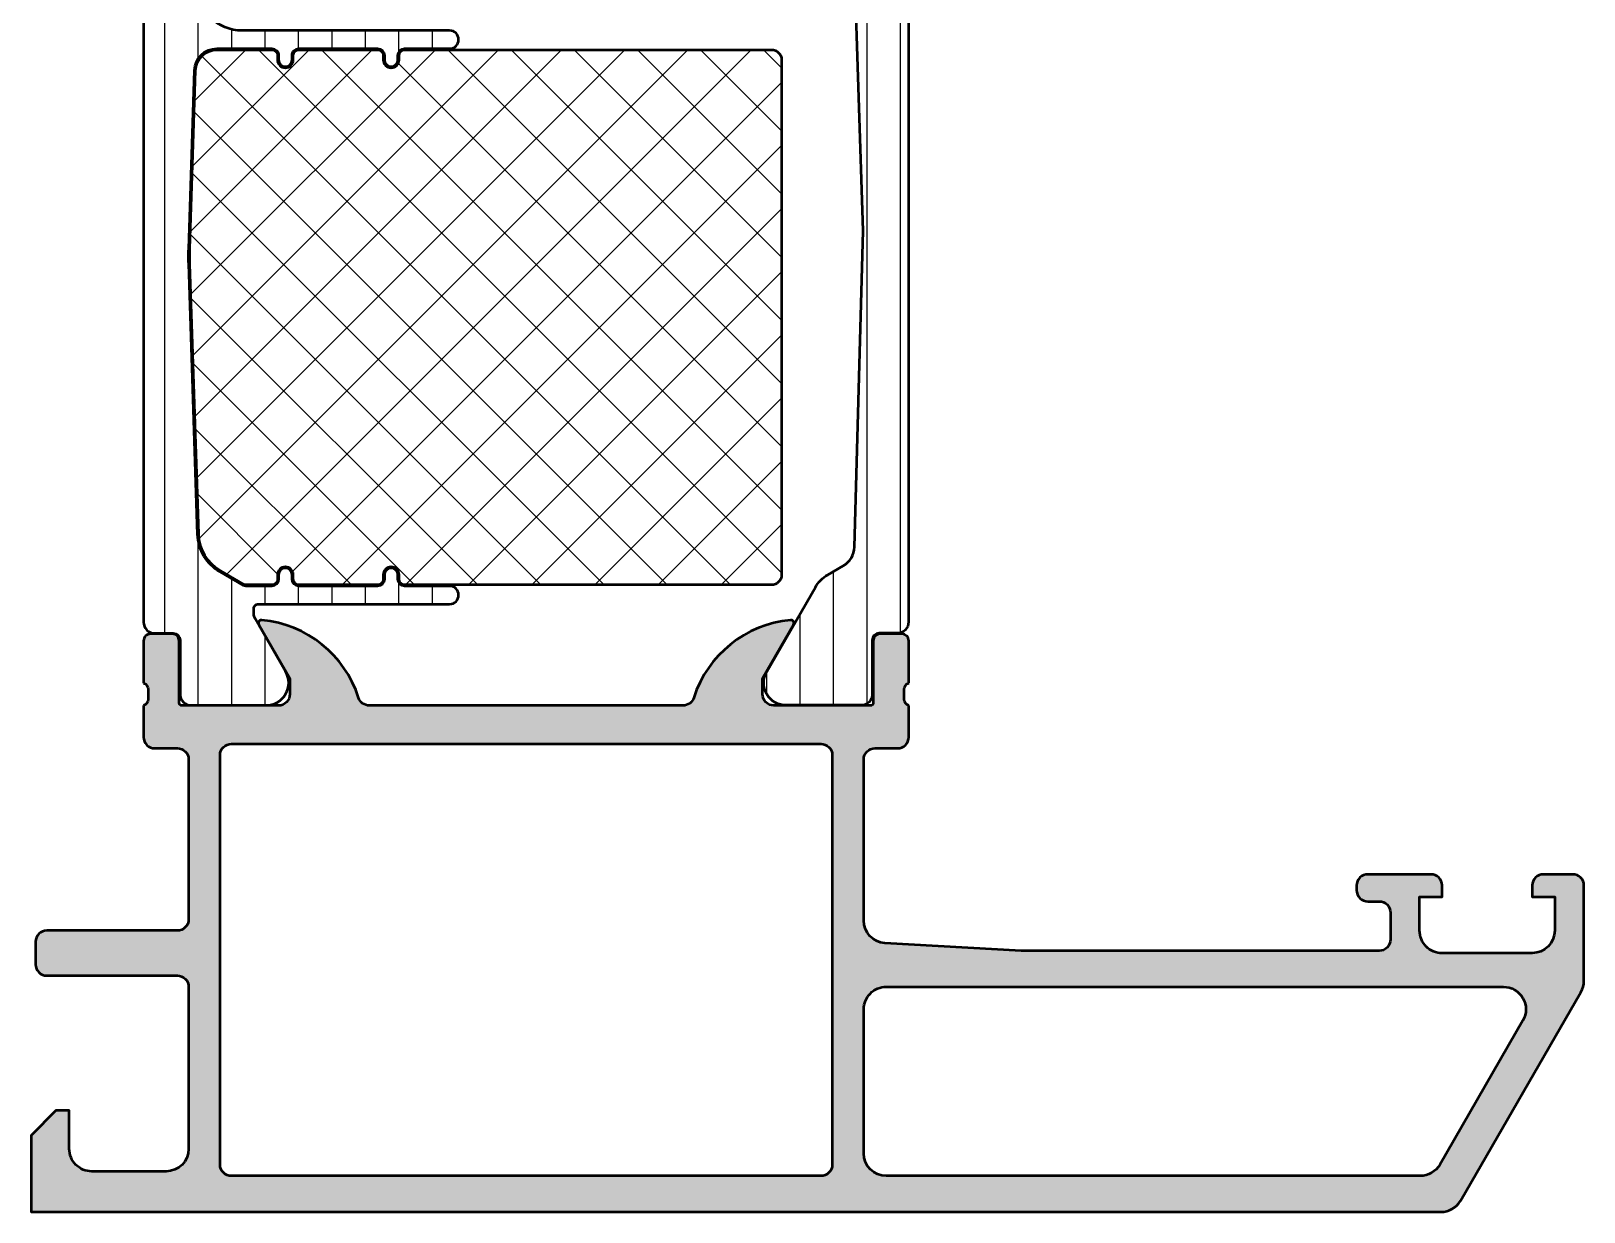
# Model space of a CAD drawing. Extents: x 0 to 69, y 0 to 85.
# Drawn here: x 0 to 69, y 0 to 52.5 of the extents above; entities that cross this region are included whole.
import ezdxf

# ---------------------------------------------------------------- set-up
doc = ezdxf.new("R2010")
doc.units = 0
for name, color, linetype, lineweight in [('0S-Alu contour', 7, 'Continuous', 50), ('0S-Alu hatch', 252, 'Continuous', 25), ('0S-Plastic contour', 254, 'Continuous', 50), ('0S-Plastic hatch', 253, 'Continuous', 25), ('0S-PT contour', 91, 'Continuous', 50), ('0S-PT hatch', 103, 'Continuous', 25)]:
    doc.layers.add(name, color=color, linetype=linetype, lineweight=lineweight)
pattern_1 = [(90, (0, 0), (-1.4859, 0), [])]

# ---------------------------------------------------------------- blocks, each defined once
blk = doc.blocks.new('284163__F0127021_EF2B_4095_845A_8670857A1B59___9968246D_8E7E_4CDA_9876_4499AE1CEB88_')
at = {"layer": '0S-Plastic hatch'}
h = blk.add_hatch(dxfattribs=at)
h.set_pattern_fill('ANSI31', color=256, scale=0.4680000000000001, angle=45, style=0)
h.set_pattern_definition(pattern_1)
edge = h.paths.add_edge_path()
edge.add_line((4.999999865729204, 58.79000252316285), (4.999999865729233, 26.20999652316279))
edge.add_arc((5.499999865729233, 26.20999652316279), 0.5, 180, 270.000000000008)
edge.add_line((5.499999865729302, 25.7099965231628), (6.320332538986775, 25.70999652316291))
edge.add_ellipse((6.320332538986773, 25.40999652316284), major_axis=(-0.3000000000000718, 0), ratio=1, start_angle=180, end_angle=269.99999999999955, ccw=False)
edge.add_line((6.620332538986843, 25.4099965231629), (6.619997909680677, 23.00999814022659))
edge.add_arc((7.119993887119363, 23.0099955006016), 0.4999959774456543, 179.9996975182267, 270.0003024811965)
edge.add_line((7.119996526744529, 22.50999952316291), (10.43515921356069, 22.50999952316291))
edge.add_arc((10.44703665664057, 23.50992898384783), 0.9999999999998763, 269.3194566383534, 389.9999965993499)
edge.add_line((11.31306209010117, 24.00992893244696), (9.96698714899888, 26.34139944080403))
edge.add_ellipse((10.39999986572923, 26.59139941510356), major_axis=(-0.4999999999999647, 0), ratio=1, start_angle=0, end_angle=29.999996599342182, ccw=False)
edge.add_line((9.899999865729272, 26.59139941510356), (9.899999865729239, 26.81001225224292))
edge.add_ellipse((10.09999986572921, 26.81001225224294), major_axis=(-0.1999999999999709, 0), ratio=1, start_angle=269.9999999999949, end_angle=360, ccw=False)
edge.add_line((10.09999986572923, 27.01001225224291), (18.59999986572925, 27.01001225224285))
edge.add_arc((18.59999986572927, 27.41001225224284), 0.3999999999999915, 269.999999999998, 449.9999999999979)
edge.add_line((18.59999986572928, 27.81001225224283), (16.59999986572934, 27.81001225224287))
edge.add_ellipse((16.59999986572936, 28.11001225224292), major_axis=(-0.3000000000000575, 0), ratio=1, start_angle=0, end_angle=89.99999999999733, ccw=False)
edge.add_line((16.2999998657293, 28.11001225224292), (16.29999986572921, 28.31001225224295))
edge.add_arc((15.99999986572925, 28.31001225224295), 0.2999999999999687, 0, 180)
edge.add_line((15.69999986572928, 28.31001225224295), (15.69999986572936, 28.11001225224305))
edge.add_ellipse((15.3999998657292, 28.11001225224297), major_axis=(-0.3000000000001641, 0), ratio=1, start_angle=90.00000000001262, end_angle=180, ccw=False)
edge.add_line((15.39999986572927, 27.81001225224281), (11.89999986572926, 27.81001225224289))
edge.add_ellipse((11.89999986572928, 28.11001225224292), major_axis=(-0.300000000000022, 0), ratio=1, start_angle=0, end_angle=89.99999999999773, ccw=False)
edge.add_line((11.59999986572925, 28.11001225224292), (11.59999986572914, 28.31001225224295))
edge.add_arc((11.29999986572916, 28.31001225224295), 0.2999999999999829, 0, 180)
edge.add_line((10.99999986572917, 28.31001225224295), (10.99999986572926, 28.11001225224299))
edge.add_ellipse((10.69999986572923, 28.11001225224294), major_axis=(-0.3000000000000256, 0), ratio=1, start_angle=90.00000000000807, end_angle=180, ccw=False)
edge.add_line((10.69999986572928, 27.81001225224292), (9.53589825052883, 27.81001225224295))
edge.add_ellipse((9.53589825052883, 28.01001225187438), major_axis=(-0.1999999996314337, 0), ratio=1, start_angle=59.999999999992326, end_angle=89.99999999999949, ccw=False)
edge.add_line((9.435898250713091, 27.8368071714367), (8.399095767422365, 28.43540523526808))
edge.add_ellipse((9.399095601993386, 30.16745612942993), major_axis=(-1.999999992277225, 0), ratio=1, start_angle=1.7229977105125158, end_angle=60.000005344612816, ccw=False)
edge.add_line((7.399999865729266, 30.10732122808704), (7.005380435765298, 42.13201461477187))
edge.add_ellipse((16.99999986570476, 42.46001225224361), major_axis=(-9.999999999975527, 0), ratio=1, start_angle=-1.8796251589934059, end_angle=1.8796251589981807, ccw=False)
edge.add_line((7.005380435765269, 42.78800988971453), (7.263154787083334, 50.7228120159902))
edge.add_ellipse((8.262616730079731, 50.69001225224301), major_axis=(-1.000000000000001, 0), ratio=1, start_angle=269.9999999999992, end_angle=358.12037484100546, ccw=False)
edge.add_line((8.262616730079746, 51.69001225224301), (10.69999986572928, 51.69001225224292))
edge.add_ellipse((10.69999986572929, 51.39001225224294), major_axis=(-0.2999999999999758, 0), ratio=1, start_angle=180, end_angle=270.000000000001, ccw=False)
edge.add_line((10.99999986572926, 51.39001225224298), (10.99999986572923, 51.19001225224295))
edge.add_arc((11.29999986572921, 51.19001225224293), 0.2999999999999829, 180, 360)
edge.add_line((11.5999998657292, 51.19001225224291), (11.5999998657292, 51.39001225224292))
edge.add_ellipse((11.89999986572914, 51.39001225224293), major_axis=(-0.2999999999999474, 0), ratio=1, start_angle=269.99999999999864, end_angle=360, ccw=False)
edge.add_line((11.89999986572915, 51.69001225224288), (15.39999986572941, 51.69001225224294))
edge.add_ellipse((15.39999986572941, 51.39001225224301), major_axis=(-0.299999999999919, 0), ratio=1, start_angle=180, end_angle=269.99999999999966, ccw=False)
edge.add_line((15.69999986572933, 51.39001225224303), (15.69999986572925, 51.19001225224291))
edge.add_arc((15.99999986572925, 51.19001225224292), 0.2999999999999989, 180, 360)
edge.add_line((16.29999986572925, 51.19001225224295), (16.2999998657293, 51.39001225224293))
edge.add_ellipse((16.59999986572927, 51.39001225224296), major_axis=(-0.2999999999999723, 0), ratio=1, start_angle=270.00000000000273, end_angle=360, ccw=False)
edge.add_line((16.59999986572926, 51.69001225224294), (18.59999986572926, 51.69001225224292))
edge.add_arc((18.59999986572926, 52.09001225224291), 0.3999999999999915, 270, 450)
edge.add_line((18.59999986572926, 52.4900122522429), (9.387861278028918, 52.49001225224285))
edge.add_ellipse((9.387861278028886, 54.49001225224287), major_axis=(-2.000000000000021, 0), ratio=1, start_angle=-1.8796251589948838, end_angle=90.00000000000091, ccw=False)
edge.add_line((7.388937392036075, 54.55561177973726), (7.39999986572921, 54.89270327639855))
edge.add_ellipse((9.399095609712665, 54.83256837482354), major_axis=(-2.000000000000051, 0), ratio=1, start_angle=299.99999465538883, end_angle=358.2770022894899, ccw=False)
edge.add_line((8.399095771280184, 56.56461927567352), (9.399999784945475, 57.14249134873941))
edge.add_arc((8.899999865729173, 58.00851679916437), 1.000000000000034, 299.9999946553925, 360)
edge.add_line((9.899999865729209, 58.0085167991644), (9.89999986572927, 58.40859963122224))
edge.add_ellipse((10.39999986572925, 58.40859963122217), major_axis=(-0.4999999999999823, 0), ratio=1, start_angle=330.0000034006561, end_angle=360, ccw=False)
edge.add_line((9.966987148998887, 58.65859960552171), (11.31306209010128, 60.9900701138788))
edge.add_arc((10.44703665664067, 61.49007006247796), 0.9999999999999021, 330.0000034006489, 450.6805433616456)
edge.add_line((10.43515921356081, 62.48999952316291), (7.119996526744409, 62.48999952316291))
edge.add_arc((7.119993887119246, 61.99000354572411), 0.499995977445768, 89.99969751880383, 180.0003024817733)
edge.add_line((6.619997909680446, 61.99000090609911), (6.62033253898673, 59.59000252316286))
edge.add_ellipse((6.320332538986723, 59.59000252316286), major_axis=(-0.3000000000000069, 0), ratio=1, start_angle=90.00000000001091, end_angle=180, ccw=False)
edge.add_line((6.32033253898678, 59.29000252316285), (5.4999998657292, 59.29000252316285))
edge.add_arc((5.499999865729202, 58.79000252316285), 0.5, 90.0000000000003, 180)
at = {"layer": '0S-Plastic contour', "color": 7}
for points in [[(10.43515921356081, 62.48999952316291), (7.119996526744409, 62.48999952316291)], [(6.619997909680446, 61.99000090609911), (6.62033253898673, 59.59000252316286)], [(9.966987148998887, 58.65859960552171), (11.31306209010128, 60.9900701138788)], [(4.999999865729204, 58.79000252316285), (4.999999865729233, 26.20999652316279)], [(6.32033253898678, 59.29000252316285), (5.4999998657292, 59.29000252316285)], [(9.899999865729209, 58.0085167991644), (9.89999986572927, 58.40859963122224)], [(8.399095771280184, 56.56461927567352), (9.399999784945475, 57.14249134873941)], [(7.388937392036075, 54.55561177973726), (7.39999986572921, 54.89270327639855)], [(18.59999986572926, 52.4900122522429), (9.387861278028918, 52.49001225224285)], [(8.262616730079746, 51.69001225224301), (10.69999986572928, 51.69001225224292)], [(10.99999986572926, 51.39001225224298), (10.99999986572923, 51.19001225224295)], [(11.5999998657292, 51.19001225224291), (11.5999998657292, 51.39001225224292)], [(11.89999986572915, 51.69001225224288), (15.39999986572941, 51.69001225224294)], [(15.69999986572933, 51.39001225224303), (15.69999986572925, 51.19001225224291)], [(16.29999986572925, 51.19001225224295), (16.2999998657293, 51.39001225224293)], [(16.59999986572926, 51.69001225224294), (18.59999986572926, 51.69001225224292)], [(7.005380435765269, 42.78800988971453), (7.263154787083334, 50.7228120159902)], [(7.399999865729266, 30.10732122808704), (7.005380435765298, 42.13201461477187)], [(9.435898250713091, 27.8368071714367), (8.399095767422365, 28.43540523526808)], [(10.99999986572917, 28.31001225224295), (10.99999986572926, 28.11001225224299)], [(11.59999986572925, 28.11001225224292), (11.59999986572914, 28.31001225224295)], [(15.69999986572928, 28.31001225224295), (15.69999986572936, 28.11001225224305)], [(16.2999998657293, 28.11001225224292), (16.29999986572921, 28.31001225224295)], [(10.69999986572928, 27.81001225224292), (9.53589825052883, 27.81001225224295)], [(15.39999986572927, 27.81001225224281), (11.89999986572926, 27.81001225224289)], [(18.59999986572928, 27.81001225224283), (16.59999986572934, 27.81001225224287)], [(10.09999986572923, 27.01001225224291), (18.59999986572925, 27.01001225224285)], [(9.899999865729272, 26.59139941510356), (9.899999865729239, 26.81001225224292)], [(11.31306209010117, 24.00992893244696), (9.96698714899888, 26.34139944080403)], [(5.499999865729302, 25.7099965231628), (6.320332538986775, 25.70999652316291)], [(6.620332538986843, 25.4099965231629), (6.619997909680677, 23.00999814022659)], [(7.119996526744529, 22.50999952316291), (10.43515921356069, 22.50999952316291)]]:
    blk.add_lwpolyline(points, dxfattribs=at)
for centre, radius, start, end in [((7.119993887119246, 61.99000354572411), 0.499995977445768, 89.99969751880383, 180.0003024817733), ((10.44703665664067, 61.49007006247796), 0.9999999999999021, 330.0000034006489, 90.6805433616456), ((5.499999865729202, 58.79000252316285), 0.5, 90.0000000000003, 180), ((8.899999865729173, 58.00851679916437), 1.000000000000034, 299.9999946553925, 0), ((18.59999986572926, 52.09001225224291), 0.3999999999999915, 270, 90), ((11.29999986572921, 51.19001225224293), 0.2999999999999829, 180, 0), ((15.99999986572925, 51.19001225224292), 0.2999999999999989, 180, 0), ((11.29999986572916, 28.31001225224295), 0.2999999999999829, 0, 180), ((15.99999986572925, 28.31001225224295), 0.2999999999999687, 0, 180), ((18.59999986572927, 27.41001225224284), 0.3999999999999915, 269.999999999998, 89.99999999999797), ((5.499999865729233, 26.20999652316279), 0.5, 180, 270.000000000008), ((10.44703665664057, 23.50992898384783), 0.9999999999998763, 269.3194566383534, 29.99999659934991), ((7.119993887119363, 23.0099955006016), 0.4999959774456543, 179.9996975182267, 270.0003024811965)]:
    blk.add_arc(centre, radius, start, end, dxfattribs=at)
at = {"layer": '0S-Plastic contour', "color": 7, "extrusion": (0, 0, -1)}
for centre, radius, start, end in [((-6.320332538986723, 59.59000252316286), 0.3000000000000069, 180, 269.9999999999891), ((-10.39999986572925, 58.40859963122217), 0.4999999999999823, 0, 29.99999659934387), ((-9.399095609712665, 54.83256837482354), 2.000000000000051, 1.722997710510139, 60.00000534461115), ((-9.387861278028886, 54.49001225224287), 2.000000000000021, 269.9999999999991, 1.879625158994947), ((-8.262616730079731, 50.69001225224301), 1.000000000000001, 1.879625158994559, 90.00000000000081), ((-10.69999986572929, 51.39001225224294), 0.2999999999999758, 89.99999999999898, 180), ((-11.89999986572914, 51.39001225224293), 0.2999999999999474, 0, 90.00000000000136), ((-15.39999986572941, 51.39001225224301), 0.299999999999919, 90.00000000000033, 180), ((-16.59999986572927, 51.39001225224296), 0.2999999999999723, 0, 89.99999999999729), ((-16.99999986570476, 42.46001225224361), 9.999999999975527, 358.1203748410018, 1.879625158993395), ((-9.399095601993386, 30.16745612942993), 1.999999992277225, 299.9999946553872, 358.2770022894875), ((-9.53589825052883, 28.01001225187438), 0.1999999996314337, 270.0000000000005, 300.0000000000077), ((-10.69999986572923, 28.11001225224294), 0.3000000000000256, 180, 269.9999999999919), ((-11.89999986572928, 28.11001225224292), 0.300000000000022, 270.0000000000023, 0), ((-15.3999998657292, 28.11001225224297), 0.3000000000001641, 180, 269.9999999999874), ((-16.59999986572936, 28.11001225224292), 0.3000000000000575, 270.0000000000027, 0), ((-10.09999986572921, 26.81001225224294), 0.1999999999999709, 0, 90.00000000000509), ((-10.39999986572923, 26.59139941510356), 0.4999999999999647, 330.0000034006578, 0), ((-6.320332538986773, 25.40999652316284), 0.3000000000000718, 90.00000000000048, 180)]:
    blk.add_arc(centre, radius, start, end, dxfattribs=at)
blk = doc.blocks.new('284163__A2E0AC83_CE39_4B35_BEDA_80C797DD749A___E6079332_5B44_42F8_BAF4_52FFD1F32479_')
at = {"layer": '0S-Plastic hatch'}
h = blk.add_hatch(dxfattribs=at)
h.set_pattern_fill('ANSI31', color=256, scale=0.4680000000000001, angle=45, style=0)
h.set_pattern_definition(pattern_1)
edge = h.paths.add_edge_path()
edge.add_line((38.99000120471411, 58.7899998442533), (38.98999852674425, 26.20999652410211))
edge.add_ellipse((38.49000120471393, 26.20999384519286), major_axis=(-0.4999973220374942, 0), ratio=1, start_angle=89.99969301797529, end_angle=180.000306982385, ccw=False)
edge.add_line((38.48999852580474, 25.70999652316254), (37.67966719247161, 25.70999652316266))
edge.add_arc((37.67966719247161, 25.40999652316259), 0.3000000000000682, 90, 180)
edge.add_line((37.37966719247154, 25.40999652316259), (37.38000182177771, 23.00999814022635))
edge.add_ellipse((36.88000584433901, 23.00999550060138), major_axis=(-0.4999959774456685, 0), ratio=1, start_angle=89.99969751880508, end_angle=180.0003024817733, ccw=False)
edge.add_line((36.88000320471386, 22.50999952316268), (33.56484051789769, 22.50999952316266))
edge.add_ellipse((33.55296307481783, 23.50992898384758), major_axis=(-0.9999999999998728, 0), ratio=1, start_angle=-29.999996599349686, end_angle=90.68054336164568, ccw=False)
edge.add_line((32.68693764135723, 24.00992893244671), (34.85390116987824, 27.76322037645423))
edge.add_ellipse((36.15293932006789, 27.01322045355585), major_axis=(-1.499999999998574, 0), ratio=1, start_angle=299.9950461054335, end_angle=330.0000034006368, ccw=False)
edge.add_line((35.40305164000702, 28.31232340070386), (36.09105272562741, 28.70946170225892))
edge.add_arc((35.59112760558603, 29.57553033369145), 0.9999999999998941, 299.995046105458, 358.0947021428511)
edge.add_line((36.5905747515599, 29.54228274123006), (36.97201675813736, 43.59999952222252))
edge.add_line((36.97201675813736, 43.59999952222252), (36.5905747515599, 55.45771630509505))
edge.add_arc((35.59112760558573, 55.42446871263348), 1.000000000000219, 1.905297857157948, 60.00495389455553)
edge.add_line((36.09105272562707, 56.29053734406641), (35.40305164000702, 56.68767564562141))
edge.add_ellipse((36.15293932006885, 57.98677859277027), major_axis=(-1.499999999999789, 0), ratio=1, start_angle=29.99999659935372, end_angle=60.00495389455108, ccw=False)
edge.add_line((34.85390116987802, 57.2367786698715), (32.6869376413571, 60.99007011387856))
edge.add_ellipse((33.55296307481771, 61.49007006247773), major_axis=(-0.9999999999998948, 0), ratio=1, start_angle=-90.68054336164658, end_angle=29.999996599351903, ccw=False)
edge.add_line((33.56484051789758, 62.48999952316267), (36.88000320471398, 62.48999952316267))
edge.add_ellipse((36.88000584433915, 61.99000354572388), major_axis=(-0.4999959774457538, 0), ratio=1, start_angle=179.9996975194317, end_angle=270.0003024811981, ccw=False)
edge.add_line((37.38000182177794, 61.99000090610418), (37.37966719247166, 59.59000252316262))
edge.add_arc((37.67966719247166, 59.59000252316261), 0.2999999999999971, 180, 269.9999999999919)
edge.add_line((37.67966719247161, 59.29000252316261), (38.48999852580485, 59.29000252316261))
edge.add_ellipse((38.49000120472844, 58.79000252317695), major_axis=(-0.499999999992845, 0), ratio=1, start_angle=179.9996930188024, end_angle=270.0003069820302, ccw=False)
at = {"layer": '0S-Plastic contour', "color": 7}
for points in [[(33.56484051789758, 62.48999952316267), (36.88000320471398, 62.48999952316267)], [(37.38000182177794, 61.99000090610418), (37.37966719247166, 59.59000252316262)], [(34.85390116987802, 57.2367786698715), (32.6869376413571, 60.99007011387856)], [(37.67966719247161, 59.29000252316261), (38.48999852580485, 59.29000252316261)], [(38.99000120471411, 58.7899998442533), (38.98999852674425, 26.20999652410211)], [(36.09105272562707, 56.29053734406641), (35.40305164000702, 56.68767564562141)], [(36.5905747515599, 29.54228274123006), (36.97201675813736, 43.59999952222252), (36.5905747515599, 55.45771630509505)], [(35.40305164000702, 28.31232340070386), (36.09105272562741, 28.70946170225892)], [(32.68693764135723, 24.00992893244671), (34.85390116987824, 27.76322037645423)], [(38.48999852580474, 25.70999652316254), (37.67966719247161, 25.70999652316266)], [(37.37966719247154, 25.40999652316259), (37.38000182177771, 23.00999814022635)], [(36.88000320471386, 22.50999952316268), (33.56484051789769, 22.50999952316266)]]:
    blk.add_lwpolyline(points, dxfattribs=at)
at = {"layer": '0S-Plastic contour', "color": 7, "extrusion": (0, 0, -1)}
for centre, radius, start, end in [((-33.55296307481771, 61.49007006247773), 0.9999999999998948, 330.0000034006481, 90.68054336164656), ((-36.88000584433915, 61.99000354572388), 0.4999959774457538, 89.99969751880191, 180.0003024805684), ((-38.49000120472844, 58.79000252317695), 0.499999999992845, 89.99969301796976, 180.0003069811977), ((-36.15293932006885, 57.98677859277027), 1.49999999999979, 299.995046105449, 330.0000034006463), ((-36.15293932006789, 27.01322045355585), 1.499999999998574, 29.99999659936324, 60.00495389456648), ((-38.49000120471393, 26.20999384519286), 0.4999973220374942, 179.999693017615, 270.0003069820247), ((-33.55296307481783, 23.50992898384758), 0.9999999999998728, 269.3194566383543, 29.99999659934975), ((-36.88000584433901, 23.00999550060138), 0.4999959774456685, 179.9996975182267, 270.0003024811949)]:
    blk.add_arc(centre, radius, start, end, dxfattribs=at)
at = {"layer": '0S-Plastic contour', "color": 7}
for centre, radius, start, end in [((37.67966719247166, 59.59000252316261), 0.2999999999999971, 180, 269.9999999999919), ((35.59112760558573, 55.42446871263348), 1.000000000000219, 1.905297857157948, 60.00495389455553), ((35.59112760558603, 29.57553033369145), 0.9999999999998941, 299.995046105458, 358.0947021428511), ((37.67966719247161, 25.40999652316259), 0.3000000000000682, 90, 180)]:
    blk.add_arc(centre, radius, start, end, dxfattribs=at)
blk = doc.blocks.new('371200__EA111EC6_4220_4D5A_A009_50A247DAEE64_')
at = {"layer": '0S-PT hatch'}
h = blk.add_hatch(dxfattribs=at)
h.set_pattern_fill('ANSI37', color=256, scale=0.625, angle=90, style=0)
h.set_pattern_definition([(135, (0, 0), (-1.403165018917055, -1.403165018917055), []), (225, (0, 0), (1.403165018917055, -1.403165018917055), [])])
edge = h.paths.add_edge_path()
edge.add_line((33.34999986572922, 51.19001225224289), (33.34999986572924, 28.31001225224292))
edge.add_ellipse((32.89999986572926, 28.3100122522429), major_axis=(-0.4499999999999816, 0), ratio=1, start_angle=90.00000000000091, end_angle=180, ccw=False)
edge.add_line((32.89999986572927, 27.86001225224292), (16.59999986572923, 27.86001225224286))
edge.add_ellipse((16.59999986572924, 28.11001225224286), major_axis=(-0.25, 0), ratio=1, start_angle=0, end_angle=89.9999999999967, ccw=False)
edge.add_line((16.34999986572924, 28.11001225224287), (16.34999986572921, 28.31001225224292))
edge.add_arc((15.99999986572919, 28.31001225224291), 0.3500000000000263, 0, 180)
edge.add_line((15.64999986572916, 28.31001225224291), (15.64999986572928, 28.11001225224291))
edge.add_ellipse((15.39999986572921, 28.11001225224293), major_axis=(-0.250000000000071, 0), ratio=1, start_angle=89.99999999999432, end_angle=180, ccw=False)
edge.add_line((15.39999986572918, 27.86001225224286), (11.89999986572921, 27.86001225224286))
edge.add_ellipse((11.89999986572924, 28.1100122522429), major_axis=(-0.2500000000000391, 0), ratio=1, start_angle=0, end_angle=89.99999999999432, ccw=False)
edge.add_line((11.6499998657292, 28.1100122522429), (11.64999986572923, 28.31001225224292))
edge.add_arc((11.2999998657292, 28.31001225224291), 0.3500000000000263, 0, 180)
edge.add_line((10.94999986572917, 28.31001225224291), (10.94999986572929, 28.11001225224292))
edge.add_ellipse((10.69999986572924, 28.11001225224297), major_axis=(-0.2500000000000462, 0), ratio=1, start_angle=89.99999999998857, end_angle=180, ccw=False)
edge.add_line((10.69999986572919, 27.86001225224292), (9.535898250528918, 27.86001225224292))
edge.add_ellipse((9.535898252861708, 28.01001226058022), major_axis=(-0.1500000083372975, 0), ratio=1, start_angle=59.999999108945076, end_angle=89.99999910894002, ccw=False)
edge.add_line((9.460898246672816, 27.88010844395863), (8.424095763383061, 28.47870650778936))
edge.add_ellipse((9.399095601993375, 30.16745612942985), major_axis=(-1.949999992277182, 0), ratio=1, start_angle=1.7210023746783918, end_angle=60.00000534460861, ccw=False)
edge.add_line((7.44997521865728, 30.10889247905899), (7.055353532915148, 42.13365460295871))
edge.add_ellipse((17.0002517869903, 42.46001229387649), major_axis=(-9.950251787081987, 0), ratio=1, start_angle=-1.879672499355479, end_angle=1.8795778186361076, ccw=False)
edge.add_line((7.055354072231631, 42.78638641864164), (7.313127884233066, 50.72117202780276))
edge.add_ellipse((8.262616730079705, 50.6900122522429), major_axis=(-0.9500000000000635, 0), ratio=1, start_angle=269.9999999999988, end_angle=358.1203748410041, ccw=False)
edge.add_line((8.262616730079724, 51.64001225224296), (10.69999986572922, 51.64001225224293))
edge.add_ellipse((10.69999986572923, 51.39001225224292), major_axis=(-0.25, 0), ratio=1, start_angle=180, end_angle=270.00000000000165, ccw=False)
edge.add_line((10.94999986572923, 51.39001225224294), (10.94999986572923, 51.19001225224291))
edge.add_arc((11.29999986572921, 51.19001225224291), 0.3499999999999837, 180, 360)
edge.add_line((11.6499998657292, 51.19001225224292), (11.6499998657292, 51.3900122522429))
edge.add_ellipse((11.89999986572917, 51.39001225224292), major_axis=(-0.2499999999999769, 0), ratio=1, start_angle=269.99999999999875, end_angle=360, ccw=False)
edge.add_line((11.89999986572918, 51.64001225224289), (15.3999998657293, 51.64001225224291))
edge.add_ellipse((15.39999986572932, 51.39001225224294), major_axis=(-0.2499999999999645, 0), ratio=1, start_angle=180, end_angle=270.0000000000045, ccw=False)
edge.add_line((15.64999986572928, 51.39001225224296), (15.64999986572925, 51.19001225224292))
edge.add_arc((15.99999986572924, 51.19001225224291), 0.3499999999999837, 180, 360)
edge.add_line((16.34999986572922, 51.1900122522429), (16.34999986572925, 51.39001225224296))
edge.add_ellipse((16.59999986572919, 51.39001225224297), major_axis=(-0.2499999999999396, 0), ratio=1, start_angle=270.00000000000324, end_angle=360, ccw=False)
edge.add_line((16.59999986572917, 51.64001225224291), (32.89999986572919, 51.64001225224293))
edge.add_ellipse((32.89999986572919, 51.19001225224289), major_axis=(-0.4500000000000313, 0), ratio=1, start_angle=180, end_angle=270, ccw=False)
at = {"layer": '0S-PT contour', "color": 7}
for points in [[(8.262616730079724, 51.64001225224296), (10.69999986572922, 51.64001225224293)], [(10.94999986572923, 51.39001225224294), (10.94999986572923, 51.19001225224291)], [(11.6499998657292, 51.19001225224292), (11.6499998657292, 51.3900122522429)], [(11.89999986572918, 51.64001225224289), (15.3999998657293, 51.64001225224291)], [(15.64999986572928, 51.39001225224296), (15.64999986572925, 51.19001225224292)], [(16.34999986572922, 51.1900122522429), (16.34999986572925, 51.39001225224296)], [(16.59999986572917, 51.64001225224291), (32.89999986572919, 51.64001225224293)], [(33.34999986572922, 51.19001225224289), (33.34999986572924, 28.31001225224292)], [(7.055354072231631, 42.78638641864164), (7.313127884233066, 50.72117202780276)], [(7.44997521865728, 30.10889247905899), (7.055353532915148, 42.13365460295871)], [(9.460898246672816, 27.88010844395863), (8.424095763383061, 28.47870650778936)], [(10.94999986572917, 28.31001225224291), (10.94999986572929, 28.11001225224292)], [(11.6499998657292, 28.1100122522429), (11.64999986572923, 28.31001225224292)], [(15.64999986572916, 28.31001225224291), (15.64999986572928, 28.11001225224291)], [(16.34999986572924, 28.11001225224287), (16.34999986572921, 28.31001225224292)], [(10.69999986572919, 27.86001225224292), (9.535898250528918, 27.86001225224292)], [(15.39999986572918, 27.86001225224286), (11.89999986572921, 27.86001225224286)], [(32.89999986572927, 27.86001225224292), (16.59999986572923, 27.86001225224286)]]:
    blk.add_lwpolyline(points, dxfattribs=at)
at = {"layer": '0S-PT contour', "color": 7, "extrusion": (0, 0, -1)}
for centre, radius, start, end in [((-8.262616730079705, 50.6900122522429), 0.9500000000000635, 1.879625158995916, 90.0000000000012), ((-10.69999986572923, 51.39001225224292), 0.25, 89.99999999999837, 180), ((-11.89999986572917, 51.39001225224292), 0.2499999999999769, 0, 90.00000000000122), ((-15.39999986572932, 51.39001225224294), 0.2499999999999645, 89.99999999999552, 180), ((-16.59999986572919, 51.39001225224297), 0.2499999999999396, 0, 89.99999999999675), ((-32.89999986572919, 51.19001225224289), 0.4500000000000313, 90, 180), ((-17.0002517869903, 42.46001229387649), 9.950251787081987, 358.1204221813639, 1.87967249935551), ((-9.399095601993375, 30.16745612942985), 1.949999992277182, 299.9999946553915, 358.2789976253216), ((-32.89999986572926, 28.3100122522429), 0.4499999999999816, 180, 269.9999999999991), ((-9.535898252861708, 28.01001226058022), 0.1500000083372975, 270.0000008910601, 300.0000008910549), ((-10.69999986572924, 28.11001225224297), 0.2500000000000462, 180, 270.0000000000114), ((-11.89999986572924, 28.1100122522429), 0.2500000000000391, 270.0000000000057, 0), ((-15.39999986572921, 28.11001225224293), 0.250000000000071, 180, 270.0000000000057), ((-16.59999986572924, 28.11001225224286), 0.25, 270.0000000000033, 0)]:
    blk.add_arc(centre, radius, start, end, dxfattribs=at)
at = {"layer": '0S-PT contour', "color": 7}
for centre, radius, start, end in [((11.29999986572921, 51.19001225224291), 0.3499999999999837, 180, 0), ((15.99999986572924, 51.19001225224291), 0.3499999999999837, 180, 0), ((11.2999998657292, 28.31001225224291), 0.3500000000000263, 0, 180), ((15.99999986572919, 28.31001225224291), 0.3500000000000263, 0, 180)]:
    blk.add_arc(centre, radius, start, end, dxfattribs=at)
blk = doc.blocks.new('347460__473069B9_4E9C_4D9D_922C_BC634B0E3728_')
at = {"layer": '0S-Alu hatch'}
h = blk.add_hatch(color=256, dxfattribs=at)
edge = h.paths.add_edge_path()
edge.add_arc((0.6999991807261239, 12.0000091530051), 0.5000030448782185, 90.0003523292287, 179.9996510864112)
edge.add_line((0.1999961358571767, 12.0000121978691), (0.1999961358571767, 10.99999952697556))
edge.add_arc((0.699999180726195, 11.00000257184428), 0.5000030448782907, 180.0003489156779, 269.9996476707632)
edge.add_line((0.6999961060548542, 10.49999952697544), (6.499999916079119, 10.49999952697556))
edge.add_ellipse((6.5000035554357, 10.00000316633217), major_axis=(-0.4999963606566281, 0), ratio=1, start_angle=179.9995829571355, end_angle=270.00041704258007, ccw=False)
edge.add_line((6.999999916079083, 9.999999526973113), (6.999999916079097, 2.80000305557048))
edge.add_ellipse((5.999980092931262, 2.80002287871822), major_axis=(-1.00001982334431, 0), ratio=1, start_angle=90.00113576019322, end_angle=179.9988642393878, ccw=False)
edge.add_line((5.999999916079097, 1.800003055570385), (2.700012123110354, 1.800003055570272))
edge.add_ellipse((2.699981107679386, 2.799971920933717), major_axis=(-0.9999688658444394, 0), ratio=1, start_angle=-0.0017839387354001701, end_angle=90.0017771086234, ccw=False)
edge.add_line((1.700012242319644, 2.800003055568915), (1.700012242319658, 4.500000003812488))
edge.add_line((1.700012242319658, 4.500000003812488), (1.100006138804019, 4.500000003812714))
edge.add_line((1.100006138804019, 4.500000003812714), (1.42e-14, 3.400001529691391))
edge.add_line((1.42e-14, 3.400001529691391), (0, 0))
edge.add_line((0, 0), (62.64914939371593, 2.274e-13))
edge.add_arc((62.64914939371592, 1.000000000000216), 0.9999999999999896, 270.0000000000008, 330.0000000000005)
edge.add_line((63.51517479750035, 0.5000000000002285), (68.86602760830591, 9.767948932138347))
edge.add_arc((68.00000220452146, 10.26794893213835), 1.000000000000016, 329.9999999999998, 360.0000316702843)
edge.add_line((69.00000220452132, 10.26794948488909), (68.99999986572917, 14.50000000000011))
edge.add_arc((68.4999499145133, 14.49995004878413), 0.500049953710744, 0.0057234159238532, 89.99427658410028)
edge.add_line((68.49999986572917, 15), (67.19995103760417, 15))
edge.add_arc((67.2000009888201, 14.49995004878406), 0.5000499537108043, 90.00572341590625, 179.9942765840761)
edge.add_line((66.69995103760417, 14.50000000000015), (66.69995103760417, 14))
edge.add_line((66.69995103760417, 14), (67.69995103760417, 14.00000000000011))
edge.add_line((67.69995103760417, 14.00000000000011), (67.70001016541178, 12.50000305175792))
edge.add_ellipse((66.69996698691213, 12.50004623025746), major_axis=(-1.000043179431803, 0), ratio=1, start_angle=90.00247383897761, end_angle=179.9975261609891, ccw=False)
edge.add_line((66.70001016541178, 11.50000305175781), (62.69997964783343, 11.50000305175781))
edge.add_ellipse((62.69996291570397, 12.49995580302629), major_axis=(-0.9999527514084658, 0), ratio=1, start_angle=-0.0027072808267121218, end_angle=90.00095872569841, ccw=False)
edge.add_line((61.70001016541178, 12.50000305175793), (61.70001016541178, 14))
edge.add_line((61.70001016541178, 14), (62.70001016541178, 14))
edge.add_line((62.70001016541178, 14), (62.70001016541178, 14.49999999999988))
edge.add_arc((62.19996142963778, 14.499951264226), 0.5000487381489437, 0.0055841639549441, 89.99441583599162)
edge.add_line((62.20001016541178, 15), (59.39999185486491, 15))
edge.add_arc((59.39997805488021, 14.5000137999847), 0.499986200205745, 89.99841859459237, 180.0015814054484)
edge.add_line((58.89999185486491, 14.49999999999964), (58.89999185486491, 14.30000305175781))
edge.add_arc((59.39997897328868, 14.29999017018159), 0.4999871185897141, 179.9985238419079, 270.0014761579325)
edge.add_line((59.39999185486491, 13.80000305175781), (59.89999185486491, 13.80000305175781))
edge.add_ellipse((59.8999891139972, 13.30000031089011), major_axis=(-0.5000027408752105, 0), ratio=1, start_angle=180.0003140784808, end_angle=269.99968592141886, ccw=False)
edge.add_line((60.3999918548649, 13.30000305175693), (60.3999918548649, 12.09999847412098))
edge.add_ellipse((59.89999549422157, 12.09999483476442), major_axis=(-0.4999963606565819, 0), ratio=1, start_angle=89.99958295741061, end_angle=180.0004170428646, ccw=False)
edge.add_line((59.89999185486491, 11.59999847412109), (43.99999795837965, 11.59999847412109))
edge.add_line((43.99999795837965, 11.59999847412109), (37.94296251221354, 11.94611358642578))
edge.add_ellipse((37.99999053731661, 12.94447682080078), major_axis=(-0.9999906716559231, 0), ratio=1, start_angle=-0.0006706298242988851, end_angle=86.7307306479891, ccw=False)
edge.add_line((36.99999986572918, 12.9444885253901), (36.99999986572917, 20.09999799728393))
edge.add_ellipse((37.49999986572916, 20.09999799728394), major_axis=(-0.5, 0), ratio=1, start_angle=270, end_angle=360, ccw=False)
edge.add_line((37.49999986572916, 20.59999799728394), (38.49999986572917, 20.59999799728394))
edge.add_arc((38.49999986572917, 21.09999799728393), 0.5, 270, 360)
edge.add_line((38.99999986572917, 21.09999799728393), (38.99999986572917, 22.49999952316266))
edge.add_ellipse((39.07883631227223, 22.7675201151558), major_axis=(-0.2788950563274589, 0), ratio=1, start_angle=-1.1645893740957263, end_angle=73.58012358050632, ccw=False)
edge.add_line((38.79999886572915, 22.77318852315417), (38.79999886572916, 23.22678252315416))
edge.add_ellipse((39.07886696137233, 23.23244318263121), major_axis=(-0.2789255417371505, 0), ratio=1, start_angle=-73.57540544464382, end_angle=1.1628700728862214, ccw=False)
edge.add_line((38.99999986572916, 23.49998652315415), (38.99999986572917, 25.37999752316267))
edge.add_arc((38.69999986572917, 25.37999752316267), 0.2999999999999936, 0, 90)
edge.add_line((38.69999986572917, 25.67999752316266), (37.72002554668637, 25.67999752316267))
edge.add_arc((37.72002554668637, 25.37999752316267), 0.3000000000000007, 90, 180)
edge.add_line((37.42002554668637, 25.37999752316267), (37.42002554668637, 22.61999952316268))
edge.add_ellipse((37.30002554668638, 22.61999952316267), major_axis=(-0.1199999999999974, 0), ratio=1, start_angle=90.00000000000341, end_angle=180, ccw=False)
edge.add_line((37.30002554668639, 22.49999952316267), (32.99999986572917, 22.49999952316271))
edge.add_ellipse((32.99999986572917, 22.99999952316271), major_axis=(-0.5000000000000071, 0), ratio=1, start_angle=0, end_angle=90, ccw=False)
edge.add_line((32.49999986572916, 22.99999952316271), (32.49999986572915, 23.6999995231627))
edge.add_line((32.49999986572915, 23.6999995231627), (33.88149532335154, 26.09281984619022))
edge.add_arc((33.76188008108087, 26.16187973851438), 0.138119784648307, 329.9999999999992, 457.7024374940956)
edge.add_arc((34.20949846906475, 21.32052850371028), 5.000000000000045, 95.3492280096192, 162.220274573283)
edge.add_ellipse((28.9721921867456, 22.99999952316261), major_axis=(-0.4999999999999391, 0), ratio=1, start_angle=89.99999999999432, end_angle=162.2202745732779, ccw=False)
edge.add_line((28.97219218674555, 22.49999952316267), (15.02780754471285, 22.49999952316267))
edge.add_ellipse((15.02780754471287, 22.99999952316284), major_axis=(-0.500000000000167, 0), ratio=1, start_angle=17.779725426714208, end_angle=89.99999999999733, ccw=False)
edge.add_arc((9.790501262393676, 21.32052850371068), 4.999999999999818, 17.77972542671575, 84.65077199038151)
edge.add_arc((10.23811965037747, 26.16187973851457), 0.1381197846482781, 82.29756250590908, 210.0000000000095)
edge.add_line((10.11850440810684, 26.09281984619042), (11.49999986572923, 23.69999952316288))
edge.add_line((11.49999986572923, 23.69999952316288), (11.49999986572922, 22.99999952316289))
edge.add_ellipse((10.99999986572921, 22.99999952316289), major_axis=(-0.5000000000000089, 0), ratio=1, start_angle=89.99999999999937, end_angle=180, ccw=False)
edge.add_line((10.99999986572921, 22.49999952316288), (6.699974184772095, 22.49999952316283))
edge.add_ellipse((6.699974184772091, 22.61999952316291), major_axis=(-0.1200000000000791, 0), ratio=1, start_angle=0, end_angle=90.00000000000222, ccw=False)
edge.add_line((6.579974184772012, 22.61999952316291), (6.579974184772019, 25.3799975231629))
edge.add_arc((6.279974184772001, 25.37999752316289), 0.3000000000000149, 0, 90)
edge.add_line((6.279974184772001, 25.67999752316291), (5.29999986572924, 25.6799975231629))
edge.add_arc((5.299999865729219, 25.3799975231629), 0.2999999999999971, 89.99999999999594, 180)
edge.add_line((4.999999865729222, 25.3799975231629), (4.999999865729222, 23.49998652315438))
edge.add_ellipse((4.921132770086062, 23.23244318263145), major_axis=(-0.278925541737135, 0), ratio=1, start_angle=178.837129927112, end_angle=253.5754054446461, ccw=False)
edge.add_line((5.200000865729215, 23.22678252315439), (5.200000865729208, 22.77318852315437))
edge.add_ellipse((4.921163419186178, 22.76752011515601), major_axis=(-0.2788950563274171, 0), ratio=1, start_angle=106.4198764194935, end_angle=181.1645893740948, ccw=False)
edge.add_line((4.999999865729222, 22.49999952316291), (4.999999865729165, 21.09999952316286))
edge.add_arc((5.499999865729165, 21.09999952316284), 0.5, 180, 270.0000000000008)
edge.add_line((5.499999865729172, 20.59999952316284), (6.499999865729158, 20.59999952316285))
edge.add_ellipse((6.499999865729143, 20.09999952316285), major_axis=(-0.5000000000000071, 0), ratio=1, start_angle=180, end_angle=269.99999999999824, ccw=False)
edge.add_line((6.999999865729151, 20.09999952316285), (6.999999865729165, 13.00001219787398))
edge.add_ellipse((6.499999865729105, 13.00001219787393), major_axis=(-0.5000000000000604, 0), ratio=1, start_angle=90.00000000000767, end_angle=180, ccw=False)
edge.add_line((6.499999865729172, 12.50001219787387), (0.6999961060548543, 12.50001219787386))
edge = h.paths.add_edge_path()
edge.add_line((8.400008067328287, 2.100000000000022), (8.400008067328287, 20.29999481491495))
edge.add_ellipse((8.90000519469649, 20.29999768754675), major_axis=(-0.4999971273764557, 0), ratio=1, start_angle=-90.00032918124731, end_angle=0.0003291815056059022, ccw=False)
edge.add_line((8.900008067328287, 20.79999481491495), (35.10000596924479, 20.79999481491495))
edge.add_ellipse((35.1000088418766, 20.29999768754676), major_axis=(-0.4999971273764486, 0), ratio=1, start_angle=179.9996708184945, end_angle=270.0003291812481, ccw=False)
edge.add_line((35.60000596924479, 20.29999481491495), (35.60000596924478, 2.100000000002282))
edge.add_ellipse((35.10000884187658, 2.099997127368229), major_axis=(-0.4999971273764592, 0), ratio=1, start_angle=89.99967081875349, end_angle=180.0003291815056, ccw=False)
edge.add_line((35.10000596924479, 1.600000000000022), (8.900008067328287, 1.600000000000024))
edge.add_ellipse((8.90000519469649, 2.099997127368228), major_axis=(-0.4999971273764557, 0), ratio=1, start_angle=-0.0003291815056059022, end_angle=90.00032918124731, ccw=False)
edge = h.paths.add_edge_path()
edge.add_ellipse((37.99948565056805, 9.00051421134851), major_axis=(-0.9994859171155148, 0), ratio=1, start_angle=-90.02947751367822, end_angle=0.02947751368117224, ccw=False)
edge.add_line((37.99999986572917, 9.999999996187398), (65.42043068362474, 9.999999996187398))
edge.add_ellipse((65.42043068362473, 8.999999996187404), major_axis=(-0.9999999999999946, 0), ratio=1, start_angle=149.9999999999996, end_angle=269.9999999999992, ccw=False)
edge.add_line((66.28645608740916, 8.499999996187398), (62.59141436679695, 2.100000000000223))
edge.add_ellipse((61.72538896301251, 2.600000000000231), major_axis=(-1.00000000000001, 0), ratio=1, start_angle=90, end_angle=149.9999999999999, ccw=False)
edge.add_line((61.72538896301251, 1.600000000000221), (37.99999986572917, 1.600000000000108))
edge.add_ellipse((37.99999986572917, 2.600000000000105), major_axis=(-0.9999999999999978, 0), ratio=1, start_angle=0, end_angle=90, ccw=False)
edge.add_line((36.99999986572917, 2.600000000000108), (36.99999986572917, 8.999999996187348))
at = {"layer": '0S-Alu contour', "color": 7}
for points in [[(6.279974184772001, 25.67999752316291), (5.29999986572924, 25.6799975231629)], [(10.11850440810684, 26.09281984619042), (11.49999986572923, 23.69999952316288), (11.49999986572922, 22.99999952316289)], [(32.49999986572916, 22.99999952316271), (32.49999986572915, 23.6999995231627), (33.88149532335154, 26.09281984619022)], [(38.69999986572917, 25.67999752316266), (37.72002554668637, 25.67999752316267)], [(4.999999865729222, 25.3799975231629), (4.999999865729222, 23.49998652315438)], [(6.579974184772012, 22.61999952316291), (6.579974184772019, 25.3799975231629)], [(37.42002554668637, 25.37999752316267), (37.42002554668637, 22.61999952316268)], [(38.99999986572916, 23.49998652315415), (38.99999986572917, 25.37999752316267)], [(5.200000865729215, 23.22678252315439), (5.200000865729208, 22.77318852315437)], [(38.79999886572915, 22.77318852315417), (38.79999886572916, 23.22678252315416)], [(4.999999865729222, 22.49999952316291), (4.999999865729165, 21.09999952316286)], [(10.99999986572921, 22.49999952316288), (6.699974184772095, 22.49999952316283)], [(28.97219218674555, 22.49999952316267), (15.02780754471285, 22.49999952316267)], [(37.30002554668639, 22.49999952316267), (32.99999986572917, 22.49999952316271)], [(38.99999986572917, 21.09999799728393), (38.99999986572917, 22.49999952316266)], [(8.900008067328287, 20.79999481491495), (35.10000596924479, 20.79999481491495)], [(5.499999865729172, 20.59999952316284), (6.499999865729158, 20.59999952316285)], [(6.999999865729151, 20.09999952316285), (6.999999865729165, 13.00001219787398)], [(8.400008067328287, 2.100000000000022), (8.400008067328287, 20.29999481491495)], [(35.60000596924479, 20.29999481491495), (35.60000596924478, 2.10000000000228)], [(36.99999986572918, 12.9444885253901), (36.99999986572917, 20.09999799728393)], [(37.49999986572916, 20.59999799728394), (38.49999986572917, 20.59999799728394)], [(58.89999185486491, 14.49999999999964), (58.89999185486491, 14.30000305175781)], [(62.20001016541178, 15), (59.39999185486491, 15)], [(61.70001016541178, 12.50000305175793), (61.70001016541178, 14), (62.70001016541178, 14), (62.70001016541178, 14.49999999999988)], [(66.69995103760417, 14.50000000000015), (66.69995103760417, 14), (67.69995103760417, 14.00000000000011), (67.70001016541178, 12.50000305175792)], [(68.49999986572917, 15), (67.19995103760417, 15)], [(69.00000220452132, 10.26794948488909), (68.99999986572917, 14.50000000000011)], [(59.39999185486491, 13.80000305175781), (59.89999185486491, 13.80000305175781)], [(60.3999918548649, 13.30000305175693), (60.3999918548649, 12.09999847412098)], [(6.499999865729172, 12.50001219787387), (0.6999961060548543, 12.50001219787386)], [(0.1999961358571767, 12.0000121978691), (0.1999961358571767, 10.99999952697556)], [(59.89999185486491, 11.59999847412109), (43.99999795837965, 11.59999847412109), (37.94296251221354, 11.94611358642578)], [(66.70001016541178, 11.50000305175781), (62.69997964783343, 11.50000305175781)], [(0.6999961060548542, 10.49999952697544), (6.499999916079119, 10.49999952697556)], [(6.999999916079083, 9.999999526973113), (6.999999916079097, 2.80000305557048)], [(37.99999986572917, 9.999999996187398), (65.42043068362474, 9.999999996187398)], [(63.51517479750035, 0.5000000000002285), (68.86602760830591, 9.767948932138347)], [(36.99999986572917, 2.600000000000108), (36.99999986572917, 8.999999996187348)], [(66.28645608740916, 8.499999996187398), (62.59141436679695, 2.100000000000223)], [(1.700012242319644, 2.800003055568915), (1.700012242319658, 4.500000003812488), (1.100006138804019, 4.500000003812714), (1.42e-14, 3.400001529691391), (0, 0), (62.64914939371593, 2.274e-13)], [(5.999999916079097, 1.800003055570385), (2.700012123110354, 1.800003055570272)], [(35.10000596924479, 1.600000000000022), (8.900008067328287, 1.600000000000024)], [(61.72538896301251, 1.600000000000221), (37.99999986572917, 1.600000000000108)]]:
    blk.add_lwpolyline(points, dxfattribs=at)
for centre, radius, start, end in [((10.23811965037747, 26.16187973851457), 0.1381197846482781, 82.29756250590908, 210.0000000000095), ((9.790501262393676, 21.32052850371068), 4.999999999999818, 17.77972542671575, 84.65077199038151), ((34.20949846906475, 21.32052850371028), 5.000000000000045, 95.3492280096192, 162.220274573283), ((33.76188008108087, 26.16187973851438), 0.138119784648307, 329.9999999999992, 97.7024374940956), ((5.299999865729219, 25.3799975231629), 0.2999999999999971, 89.99999999999594, 180), ((6.279974184772001, 25.37999752316289), 0.3000000000000149, 0, 90), ((37.72002554668637, 25.37999752316267), 0.3000000000000007, 90, 180), ((38.69999986572917, 25.37999752316267), 0.2999999999999936, 0, 90), ((5.499999865729165, 21.09999952316284), 0.5, 180, 270.0000000000008), ((38.49999986572917, 21.09999799728393), 0.5, 270, 0), ((59.39997805488021, 14.5000137999847), 0.499986200205745, 89.99841859459237, 180.0015814054484), ((62.19996142963778, 14.499951264226), 0.5000487381489437, 0.0055841639549441, 89.99441583599162), ((67.2000009888201, 14.49995004878406), 0.5000499537108043, 90.00572341590625, 179.9942765840761), ((68.4999499145133, 14.49995004878413), 0.500049953710744, 0.0057234159238532, 89.99427658410028), ((59.39997897328868, 14.29999017018159), 0.4999871185897141, 179.9985238419079, 270.0014761579325), ((0.6999991807261239, 12.0000091530051), 0.5000030448782185, 90.0003523292287, 179.9996510864112), ((0.699999180726195, 11.00000257184428), 0.5000030448782907, 180.0003489156779, 269.9996476707632), ((68.00000220452146, 10.26794893213835), 1.000000000000016, 329.9999999999998, 3.16702843074e-05), ((62.64914939371592, 1.000000000000216), 0.9999999999999896, 270.0000000000008, 330.0000000000005)]:
    blk.add_arc(centre, radius, start, end, dxfattribs=at)
at = {"layer": '0S-Alu contour', "color": 7, "extrusion": (0, 0, -1)}
for centre, radius, start, end in [((-4.921132770086062, 23.23244318263145), 0.278925541737135, 106.4245945553539, 181.162870072888), ((-39.07886696137233, 23.23244318263121), 0.2789255417371505, 358.8371299271138, 73.57540544464375), ((-4.921163419186178, 22.76752011515601), 0.2788950563274171, 178.8354106259052, 253.5801235805065), ((-10.99999986572921, 22.99999952316289), 0.5000000000000089, 180, 270.0000000000006), ((-15.02780754471287, 22.99999952316284), 0.500000000000167, 270.0000000000027, 342.2202745732858), ((-28.9721921867456, 22.99999952316261), 0.4999999999999391, 197.7797254267221, 270.0000000000057), ((-32.99999986572917, 22.99999952316271), 0.5000000000000071, 270, 0), ((-39.07883631227223, 22.7675201151558), 0.2788950563274589, 286.4198764194937, 1.164589374095672), ((-6.699974184772091, 22.61999952316291), 0.1200000000000791, 269.9999999999978, 0), ((-37.30002554668638, 22.61999952316267), 0.1199999999999974, 180, 269.9999999999966), ((-8.90000519469649, 20.29999768754675), 0.4999971273764557, 359.9996708184944, 90.0003291812473), ((-35.1000088418766, 20.29999768754676), 0.4999971273764486, 89.9996708187519, 180.0003291815056), ((-6.499999865729143, 20.09999952316285), 0.5000000000000071, 90.00000000000175, 180), ((-37.49999986572916, 20.09999799728394), 0.5, 0, 90), ((-59.8999891139972, 13.30000031089011), 0.5000027408752105, 90.00031407858111, 179.9996859215192), ((-6.499999865729105, 13.00001219787393), 0.5000000000000604, 180, 269.9999999999923), ((-37.99999053731661, 12.94447682080078), 0.9999906716559234, 273.2692693520109, 0.000670629824406), ((-62.69996291570397, 12.49995580302629), 0.9999527514084658, 269.9990412743016, 0.0027072808266599), ((-66.69996698691213, 12.50004623025746), 1.000043179431803, 180.002473839011, 269.9975261610224), ((-59.89999549422157, 12.09999483476442), 0.4999963606565819, 179.9995829571354, 270.0004170425894), ((-6.5000035554357, 10.00000316633217), 0.4999963606566281, 89.99958295741995, 180.0004170428646), ((-37.99948565056805, 9.00051421134851), 0.9994859171155148, 359.9705224863188, 90.02947751367832), ((-65.42043068362473, 8.999999996187404), 0.9999999999999946, 90.00000000000081, 210.0000000000004), ((-2.699981107679386, 2.799971920933717), 0.9999688658444394, 269.9982228913766, 0.0017839387354142), ((-5.999980092931262, 2.80002287871822), 1.00001982334431, 180.0011357606123, 269.9988642398068), ((-8.90000519469649, 2.099997127368228), 0.4999971273764557, 269.9996708187527, 0.0003291815055843), ((-35.10000884187658, 2.099997127368229), 0.4999971273764592, 179.9996708184944, 270.0003291812465), ((-37.99999986572917, 2.600000000000105), 0.9999999999999978, 270, 0), ((-61.72538896301251, 2.600000000000231), 1.00000000000001, 210.0000000000001, 270)]:
    blk.add_arc(centre, radius, start, end, dxfattribs=at)
blk = doc.blocks.new('371200__D94B46A4_E239_4B35_B24B_F6D138A64EEF_')
at = {"layer": '0S-Alu contour', "color": 7}
blk.add_blockref('347460__473069B9_4E9C_4D9D_922C_BC634B0E3728_', (0, 0), dxfattribs=at)
at = {"layer": '0S-Plastic contour', "color": 7}
for name in ['284163__F0127021_EF2B_4095_845A_8670857A1B59___9968246D_8E7E_4CDA_9876_4499AE1CEB88_', '284163__A2E0AC83_CE39_4B35_BEDA_80C797DD749A___E6079332_5B44_42F8_BAF4_52FFD1F32479_']:
    blk.add_blockref(name, (0, 0), dxfattribs=at)
at = {"layer": '0S-PT contour', "color": 7}
blk.add_blockref('371200__EA111EC6_4220_4D5A_A009_50A247DAEE64_', (0, 0), dxfattribs=at)

msp = doc.modelspace()

# ---------------------------------------------------------------- block references
at = {"layer": '0S-Alu contour', "color": 7}
msp.add_blockref('371200__D94B46A4_E239_4B35_B24B_F6D138A64EEF_', (0, 0), dxfattribs=at)

doc.saveas('drawing.dxf')
